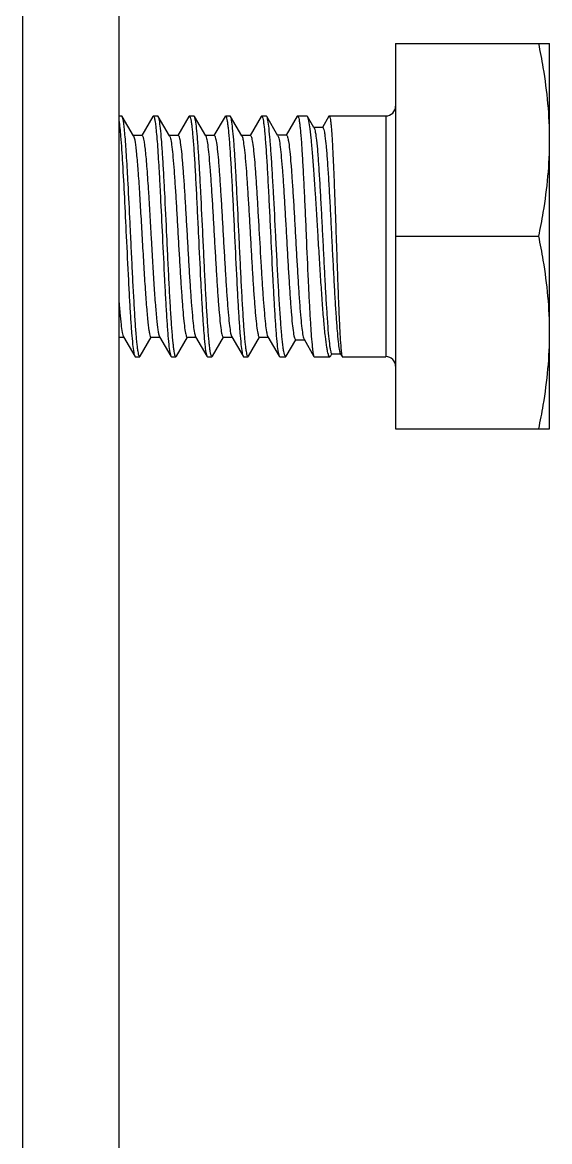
# Model space of a CAD drawing. Extents: x 12300 to 361047, y -1498650 to 1244242.
# Drawn here: x 277117.7 to 277191.2, y 112699.6 to 112855.4 of the extents above; entities that cross this region are included whole.
import ezdxf

# ---------------------------------------------------------------- set-up
doc = ezdxf.new("R2010")
doc.units = 0
doc.header["$LTSCALE"] = 1000
doc.header["$MEASUREMENT"] = 0
doc.layers.get('0').update_dxf_attribs({"color": 8, "linetype": 'CONTINUOUS'})
doc.layers.add('TEXT', color=3, linetype='CONTINUOUS')

# ---------------------------------------------------------------- blocks, each defined once
blk = doc.blocks.new('KZDJ')
at = {"layer": 'TEXT', "linetype": 'Continuous'}
for p, q in [((2432743.98, 265023.22), (2432743.98, 263627.49)), ((2432760.74, 265023.22), (2432760.74, 263627.49)), ((2432808.94, 264920.02), (2432808.94, 264852.96)), ((2432808.94, 264920.02), (2432835.76, 264920.02)), ((2432835.76, 264852.96), (2432835.76, 264920.02)), ((2432760.74, 264907.44), (2432761.27, 264907.44)), ((2432763.33, 264903.96), (2432761.35, 264907.37)), ((2432766.68, 264907.37), (2432764.75, 264904.05)), ((2432766.68, 264907.37), (2432766.77, 264907.44)), ((2432766.77, 264907.44), (2432767.55, 264907.44)), ((2432767.64, 264907.37), (2432767.55, 264907.44)), ((2432769.61, 264903.96), (2432767.64, 264907.37)), ((2432772.97, 264907.37), (2432771.04, 264904.05)), ((2432772.97, 264907.37), (2432773.05, 264907.44)), ((2432773.05, 264907.44), (2432773.84, 264907.44)), ((2432773.92, 264907.37), (2432773.84, 264907.44)), ((2432775.9, 264903.96), (2432773.92, 264907.37)), ((2432779.26, 264907.37), (2432777.32, 264904.05)), ((2432779.26, 264907.37), (2432779.34, 264907.44)), ((2432779.34, 264907.44), (2432780.13, 264907.44)), ((2432780.21, 264907.37), (2432780.13, 264907.44)), ((2432782.18, 264903.96), (2432780.21, 264907.37)), ((2432785.54, 264907.37), (2432783.61, 264904.05)), ((2432785.54, 264907.37), (2432785.63, 264907.44)), ((2432785.63, 264907.44), (2432786.43, 264907.44)), ((2432786.52, 264907.37), (2432786.43, 264907.44)), ((2432788.47, 264904), (2432786.52, 264907.37)), ((2432791.82, 264907.38), (2432789.9, 264904.08)), ((2432791.82, 264907.38), (2432791.89, 264907.44)), ((2432791.89, 264907.44), (2432793.49, 264907.44)), ((2432793.62, 264907.34), (2432793.49, 264907.44)), ((2432794.73, 264905.42), (2432793.62, 264907.34)), ((2432797.35, 264907.4), (2432796.22, 264905.44)), ((2432797.35, 264907.4), (2432797.4, 264907.44)), ((2432797.4, 264907.44), (2432807.26, 264907.44)), ((2432807.26, 264907.44), (2432807.26, 264865.53)), ((2432794.77, 264905.35), (2432794.73, 264905.42)), ((2432796.25, 264905.42), (2432794.73, 264905.42)), ((2432796.22, 264905.44), (2432796.21, 264905.42)), ((2432764.8, 264904.05), (2432763.28, 264904.05)), ((2432771.08, 264904.05), (2432769.56, 264904.05)), ((2432777.37, 264904.05), (2432775.85, 264904.05)), ((2432783.66, 264904.05), (2432782.14, 264904.05)), ((2432782.18, 264903.96), (2432782.21, 264903.92)), ((2432789.95, 264904.08), (2432788.43, 264904.08)), ((2432808.94, 264886.49), (2432833.87, 264886.49)), ((2432786.66, 264869.11), (2432786.7, 264869.01)), ((2432760.74, 264868.93), (2432761.61, 264868.93)), ((2432761.56, 264869.01), (2432763.54, 264865.6)), ((2432764.49, 264865.6), (2432766.42, 264868.93)), ((2432766.37, 264868.93), (2432767.89, 264868.93)), ((2432767.84, 264869.01), (2432769.83, 264865.6)), ((2432770.78, 264865.6), (2432772.71, 264868.93)), ((2432772.66, 264868.93), (2432774.18, 264868.93)), ((2432774.13, 264869.01), (2432776.11, 264865.6)), ((2432777.07, 264865.6), (2432778.99, 264868.93)), ((2432778.94, 264868.93), (2432780.47, 264868.93)), ((2432780.42, 264869.01), (2432782.4, 264865.6)), ((2432783.35, 264865.6), (2432785.28, 264868.93)), ((2432785.23, 264868.93), (2432786.75, 264868.93)), ((2432786.7, 264869.01), (2432788.69, 264865.6)), ((2432789.92, 264865.62), (2432791.58, 264868.48)), ((2432791.53, 264868.48), (2432793.05, 264868.48)), ((2432793, 264868.56), (2432794.73, 264865.59)), ((2432763.54, 264865.6), (2432763.62, 264865.53)), ((2432763.62, 264865.53), (2432764.41, 264865.53)), ((2432764.49, 264865.6), (2432764.41, 264865.53)), ((2432769.83, 264865.6), (2432769.91, 264865.53)), ((2432769.91, 264865.53), (2432770.7, 264865.53)), ((2432770.78, 264865.6), (2432770.7, 264865.53)), ((2432776.11, 264865.6), (2432776.2, 264865.53)), ((2432776.2, 264865.53), (2432776.98, 264865.53)), ((2432777.07, 264865.6), (2432776.98, 264865.53)), ((2432782.4, 264865.6), (2432782.48, 264865.53)), ((2432782.48, 264865.53), (2432783.27, 264865.53)), ((2432783.35, 264865.6), (2432783.27, 264865.53)), ((2432788.69, 264865.6), (2432788.77, 264865.53)), ((2432788.77, 264865.53), (2432789.82, 264865.53)), ((2432789.92, 264865.62), (2432789.82, 264865.53)), ((2432794.73, 264865.59), (2432794.79, 264865.53)), ((2432794.79, 264865.53), (2432797.51, 264865.53)), ((2432797.65, 264865.66), (2432797.5, 264865.53)), ((2432797.65, 264865.66), (2432797.86, 264866.02)), ((2432797.83, 264866.04), (2432799.36, 264866.04)), ((2432799.32, 264866.11), (2432799.64, 264865.56)), ((2432799.64, 264865.56), (2432799.67, 264865.53)), ((2432799.67, 264865.53), (2432807.26, 264865.53)), ((2432808.94, 264852.96), (2432835.76, 264852.96))]:
    blk.add_line(p, q, dxfattribs=at)
for centre, major_axis, start_param, end_param in [((2432807.26, 264909.12), (-1.19, 1.19), 2.356194, 3.926991), ((2432807.26, 264863.86), (1.19, 1.19), 5.497787, 7.068583)]:
    blk.add_ellipse(centre, major_axis=major_axis, ratio=1, start_param=start_param, end_param=end_param, dxfattribs=at)
for points, knots in [([(2432835.76, 264903.25), (2432835.76, 264907.47), (2432835.22, 264913.11), (2432834.16, 264918.63), (2432833.87, 264920.02)], [0, 0, 0, 0, 0.749211, 1, 1, 1, 1]), ([(2432760.74, 264906.72), (2432760.91, 264905.79), (2432761.13, 264903.29), (2432761.44, 264898.79), (2432761.74, 264892.98), (2432761.94, 264888.73), (2432762.05, 264886.49)], [0, 0, 0, 0, 0.140047, 0.370694, 0.667791, 1, 1, 1, 1]), ([(2432761.35, 264907.37), (2432761.34, 264907.38), (2432761.32, 264907.41), (2432761.29, 264907.44), (2432761.27, 264907.44)], [0, 0, 0, 0, 0.33644, 1, 1, 1, 1]), ([(2432762.38, 264895.69), (2432762.3, 264897.19), (2432762.18, 264899.34), (2432762, 264902.04), (2432761.88, 264903.69), (2432761.75, 264905.07), (2432761.63, 264906.13), (2432761.51, 264906.86), (2432761.42, 264907.25), (2432761.35, 264907.37)], [0, 0, 0, 0, 0.384278, 0.548795, 0.691198, 0.809122, 0.900672, 0.964483, 1, 1, 1, 1]), ([(2432766.77, 264907.44), (2432766.79, 264907.44), (2432766.86, 264907.37), (2432766.96, 264907.1), (2432767.08, 264906.5), (2432767.2, 264905.51), (2432767.34, 264904.15), (2432767.48, 264902.44), (2432767.61, 264900.43), (2432767.75, 264898.14), (2432767.84, 264896.53), (2432767.88, 264895.69)], [0, 0, 0, 0, 0.007293, 0.021459, 0.073997, 0.159035, 0.275243, 0.420481, 0.591942, 0.786408, 1, 1, 1, 1]), ([(2432769.13, 264886.49), (2432769, 264889.03), (2432768.83, 264892.73), (2432768.58, 264897.46), (2432768.4, 264900.52), (2432768.22, 264903.1), (2432768.04, 264905.1), (2432767.89, 264906.38), (2432767.75, 264907.06), (2432767.68, 264907.29), (2432767.64, 264907.37)], [0, 0, 0, 0, 0.363934, 0.530187, 0.678191, 0.802879, 0.899992, 0.966292, 0.987243, 1, 1, 1, 1]), ([(2432773.05, 264907.44), (2432773.1, 264907.44), (2432773.19, 264907.27), (2432773.26, 264906.99), (2432773.36, 264906.47), (2432773.46, 264905.79), (2432773.55, 264904.91), (2432773.69, 264903.4), (2432773.86, 264901.12), (2432774.05, 264897.98), (2432774.24, 264894.4), (2432774.43, 264890.52), (2432774.56, 264887.85), (2432774.62, 264886.49)], [0, 0, 0, 0, 0.006687, 0.021748, 0.045922, 0.079138, 0.121135, 0.17154, 0.295605, 0.446631, 0.618866, 0.805704, 1, 1, 1, 1]), ([(2432775.41, 264886.49), (2432775.29, 264889.03), (2432775.11, 264892.73), (2432774.86, 264897.46), (2432774.68, 264900.52), (2432774.5, 264903.1), (2432774.32, 264905.1), (2432774.18, 264906.38), (2432774.03, 264907.06), (2432773.97, 264907.29), (2432773.92, 264907.37)], [0, 0, 0, 0, 0.363936, 0.530191, 0.678194, 0.802878, 0.899991, 0.966291, 0.987243, 1, 1, 1, 1]), ([(2432779.34, 264907.44), (2432779.39, 264907.44), (2432779.48, 264907.27), (2432779.55, 264906.99), (2432779.65, 264906.47), (2432779.74, 264905.79), (2432779.84, 264904.91), (2432779.98, 264903.4), (2432780.14, 264901.12), (2432780.33, 264897.98), (2432780.53, 264894.4), (2432780.72, 264890.52), (2432780.85, 264887.85), (2432780.91, 264886.49)], [0, 0, 0, 0, 0.006686, 0.021748, 0.045922, 0.079137, 0.121134, 0.171539, 0.2956, 0.446625, 0.618862, 0.805702, 1, 1, 1, 1]), ([(2432781.7, 264886.49), (2432781.58, 264889.03), (2432781.4, 264892.73), (2432781.15, 264897.46), (2432780.97, 264900.52), (2432780.79, 264903.1), (2432780.61, 264905.1), (2432780.46, 264906.38), (2432780.32, 264907.06), (2432780.25, 264907.29), (2432780.21, 264907.37)], [0, 0, 0, 0, 0.363938, 0.530193, 0.678196, 0.802878, 0.89999, 0.96629, 0.987243, 1, 1, 1, 1]), ([(2432785.63, 264907.44), (2432785.67, 264907.44), (2432785.76, 264907.27), (2432785.84, 264906.99), (2432785.94, 264906.47), (2432786.03, 264905.79), (2432786.13, 264904.91), (2432786.26, 264903.4), (2432786.43, 264901.12), (2432786.62, 264897.98), (2432786.81, 264894.4), (2432787, 264890.52), (2432787.13, 264887.85), (2432787.2, 264886.49)], [0, 0, 0, 0, 0.006686, 0.021748, 0.045923, 0.079138, 0.121135, 0.171539, 0.295599, 0.446623, 0.618861, 0.805701, 1, 1, 1, 1]), ([(2432788.09, 264886.49), (2432787.96, 264889.02), (2432787.77, 264892.71), (2432787.5, 264897.44), (2432787.31, 264900.5), (2432787.13, 264903.07), (2432786.94, 264905.08), (2432786.78, 264906.37), (2432786.64, 264907.06), (2432786.57, 264907.29), (2432786.52, 264907.37)], [0, 0, 0, 0, 0.36329, 0.529314, 0.6772, 0.8019, 0.899174, 0.965796, 0.986969, 1, 1, 1, 1]), ([(2432791.89, 264907.44), (2432791.94, 264907.44), (2432792.03, 264907.27), (2432792.1, 264906.99), (2432792.19, 264906.47), (2432792.28, 264905.79), (2432792.37, 264904.91), (2432792.51, 264903.4), (2432792.66, 264901.12), (2432792.84, 264897.98), (2432793.02, 264894.4), (2432793.2, 264890.52), (2432793.32, 264887.85), (2432793.38, 264886.49)], [0, 0, 0, 0, 0.006577, 0.021598, 0.045743, 0.078947, 0.120936, 0.171341, 0.295421, 0.446481, 0.618759, 0.805647, 1, 1, 1, 1]), ([(2432795.45, 264886.49), (2432795.3, 264889), (2432795.08, 264892.66), (2432794.77, 264897.34), (2432794.54, 264900.38), (2432794.32, 264902.96), (2432794.1, 264904.98), (2432793.92, 264906.29), (2432793.75, 264907), (2432793.67, 264907.25), (2432793.62, 264907.34)], [0, 0, 0, 0, 0.359931, 0.524763, 0.672002, 0.796741, 0.894844, 0.963163, 0.985535, 1, 1, 1, 1]), ([(2432797.4, 264907.44), (2432797.44, 264907.44), (2432797.51, 264907.26), (2432797.57, 264906.99), (2432797.64, 264906.47), (2432797.71, 264905.79), (2432797.79, 264904.91), (2432797.89, 264903.4), (2432798.02, 264901.12), (2432798.16, 264897.98), (2432798.3, 264894.4), (2432798.44, 264890.52), (2432798.54, 264887.85), (2432798.58, 264886.49)], [0, 0, 0, 0, 0.006021, 0.020821, 0.044863, 0.078011, 0.119986, 0.170402, 0.294571, 0.445788, 0.618273, 0.805395, 1, 1, 1, 1]), ([(2432794.77, 264905.35), (2432794.82, 264905.27), (2432794.89, 264905.03), (2432795.04, 264904.32), (2432795.2, 264903.01), (2432795.39, 264900.97), (2432795.57, 264898.37), (2432795.76, 264895.31), (2432795.95, 264891.9), (2432796.14, 264888.28), (2432796.33, 264884.57), (2432796.52, 264880.91), (2432796.7, 264877.43), (2432796.89, 264874.27), (2432797.07, 264871.51), (2432797.25, 264869.28), (2432797.41, 264867.76), (2432797.54, 264866.87), (2432797.63, 264866.43), (2432797.7, 264866.18), (2432797.79, 264866.04), (2432797.83, 264866.04)], [0, 0, 0, 0, 0.007107, 0.018639, 0.0548, 0.107312, 0.174177, 0.252841, 0.34033, 0.433375, 0.528546, 0.622381, 0.711512, 0.792794, 0.863403, 0.920942, 0.963521, 0.978774, 0.989867, 0.996808, 1, 1, 1, 1]), ([(2432796.25, 264905.42), (2432796.3, 264905.42), (2432796.39, 264905.27), (2432796.47, 264905.01), (2432796.57, 264904.54), (2432796.7, 264903.59), (2432796.87, 264901.98), (2432797.06, 264899.63), (2432797.25, 264896.77), (2432797.44, 264893.5), (2432797.63, 264889.96), (2432797.81, 264886.27), (2432798, 264882.58), (2432798.19, 264879), (2432798.37, 264875.68), (2432798.56, 264872.72), (2432798.74, 264870.24), (2432798.92, 264868.31), (2432799.07, 264867.07), (2432799.21, 264866.41), (2432799.27, 264866.19), (2432799.32, 264866.11)], [0, 0, 0, 0, 0.00344, 0.010899, 0.022787, 0.039077, 0.08427, 0.144807, 0.218371, 0.302169, 0.393053, 0.48765, 0.582499, 0.674175, 0.759417, 0.835242, 0.899047, 0.9487, 0.982621, 0.993382, 1, 1, 1, 1]), ([(2432763.33, 264903.96), (2432763.39, 264903.85), (2432763.48, 264903.51), (2432763.6, 264902.88), (2432763.72, 264901.98), (2432763.9, 264900.3), (2432764.11, 264897.68), (2432764.26, 264895.44), (2432764.34, 264894.2)], [0, 0, 0, 0, 0.038835, 0.104857, 0.1976, 0.315752, 0.620526, 1, 1, 1, 1]), ([(2432764.8, 264904.05), (2432764.87, 264904.05), (2432764.99, 264903.75), (2432765.1, 264903.29), (2432765.24, 264902.42), (2432765.37, 264901.29), (2432765.51, 264899.86), (2432765.7, 264897.47), (2432765.83, 264895.55), (2432765.92, 264894.2)], [0, 0, 0, 0, 0.022134, 0.075093, 0.160257, 0.276417, 0.421479, 0.592671, 1, 1, 1, 1]), ([(2432769.61, 264903.96), (2432769.66, 264903.89), (2432769.73, 264903.67), (2432769.87, 264903.05), (2432770.02, 264901.89), (2432770.21, 264900.1), (2432770.39, 264897.82), (2432770.57, 264895.13), (2432770.76, 264892.13), (2432770.95, 264888.93), (2432771.13, 264885.63), (2432771.32, 264882.37), (2432771.51, 264879.26), (2432771.69, 264876.41), (2432771.88, 264873.92), (2432772.06, 264871.88), (2432772.22, 264870.5), (2432772.35, 264869.69), (2432772.45, 264869.28), (2432772.52, 264869.05), (2432772.62, 264868.93), (2432772.66, 264868.93)], [0, 0, 0, 0, 0.007395, 0.019019, 0.054844, 0.106491, 0.172173, 0.249556, 0.335869, 0.428015, 0.522682, 0.616468, 0.706, 0.788063, 0.859716, 0.918399, 0.962047, 0.977755, 0.989231, 0.996485, 1, 1, 1, 1]), ([(2432771.08, 264904.05), (2432771.13, 264904.05), (2432771.22, 264903.92), (2432771.29, 264903.69), (2432771.39, 264903.29), (2432771.52, 264902.47), (2432771.68, 264901.09), (2432771.86, 264899.05), (2432772.05, 264896.56), (2432772.24, 264893.71), (2432772.42, 264890.6), (2432772.61, 264887.34), (2432772.8, 264884.04), (2432772.98, 264880.84), (2432773.17, 264877.84), (2432773.35, 264875.15), (2432773.54, 264872.87), (2432773.72, 264871.08), (2432773.87, 264869.93), (2432774.02, 264869.3), (2432774.09, 264869.09), (2432774.13, 264869.01)], [0, 0, 0, 0, 0.003516, 0.010771, 0.022251, 0.037961, 0.081618, 0.140314, 0.21198, 0.294058, 0.383605, 0.477402, 0.572078, 0.664229, 0.750542, 0.827917, 0.893586, 0.945213, 0.981012, 0.992619, 1, 1, 1, 1]), ([(2432775.9, 264903.96), (2432775.94, 264903.89), (2432776.01, 264903.67), (2432776.15, 264903.05), (2432776.31, 264901.89), (2432776.49, 264900.1), (2432776.67, 264897.82), (2432776.86, 264895.13), (2432777.05, 264892.13), (2432777.23, 264888.93), (2432777.42, 264885.63), (2432777.61, 264882.37), (2432777.79, 264879.26), (2432777.98, 264876.41), (2432778.16, 264873.92), (2432778.35, 264871.88), (2432778.51, 264870.5), (2432778.64, 264869.69), (2432778.74, 264869.28), (2432778.81, 264869.05), (2432778.9, 264868.93), (2432778.94, 264868.93)], [0, 0, 0, 0, 0.007397, 0.019019, 0.054844, 0.106491, 0.172173, 0.249556, 0.335869, 0.428015, 0.522683, 0.616468, 0.706, 0.788064, 0.859716, 0.918399, 0.962047, 0.977754, 0.989232, 0.996484, 1, 1, 1, 1]), ([(2432777.37, 264904.05), (2432777.41, 264904.05), (2432777.5, 264903.92), (2432777.58, 264903.69), (2432777.67, 264903.29), (2432777.81, 264902.47), (2432777.97, 264901.09), (2432778.15, 264899.05), (2432778.34, 264896.56), (2432778.52, 264893.71), (2432778.71, 264890.6), (2432778.9, 264887.34), (2432779.08, 264884.04), (2432779.27, 264880.84), (2432779.45, 264877.84), (2432779.64, 264875.15), (2432779.82, 264872.87), (2432780.01, 264871.08), (2432780.16, 264869.93), (2432780.3, 264869.3), (2432780.37, 264869.09), (2432780.42, 264869.01)], [0, 0, 0, 0, 0.003515, 0.010771, 0.022249, 0.037962, 0.081619, 0.140314, 0.21198, 0.294058, 0.383605, 0.477402, 0.572078, 0.664229, 0.750541, 0.827917, 0.893586, 0.945213, 0.981012, 0.992621, 1, 1, 1, 1]), ([(2432782.21, 264903.92), (2432782.31, 264903.71), (2432782.43, 264903.03), (2432782.62, 264901.75), (2432782.79, 264899.92), (2432782.98, 264897.62), (2432783.16, 264894.92), (2432783.35, 264891.92), (2432783.53, 264888.73), (2432783.72, 264885.46), (2432783.9, 264882.22), (2432784.09, 264879.14), (2432784.27, 264876.32), (2432784.46, 264873.86), (2432784.64, 264871.85), (2432784.8, 264870.48), (2432784.93, 264869.68), (2432785.03, 264869.28), (2432785.1, 264869.05), (2432785.19, 264868.93), (2432785.23, 264868.93)], [0, 0, 0, 0, 0.020603, 0.057806, 0.110504, 0.176892, 0.254638, 0.340995, 0.432905, 0.527106, 0.620258, 0.709056, 0.790352, 0.861271, 0.919315, 0.962468, 0.977994, 0.989339, 0.996513, 1, 1, 1, 1]), ([(2432783.66, 264904.05), (2432783.7, 264904.05), (2432783.79, 264903.93), (2432783.86, 264903.7), (2432783.96, 264903.31), (2432784.09, 264902.52), (2432784.25, 264901.17), (2432784.43, 264899.19), (2432784.61, 264896.77), (2432784.79, 264893.98), (2432784.97, 264890.94), (2432785.22, 264886.66), (2432785.46, 264882.4), (2432785.71, 264878.32), (2432785.89, 264875.61), (2432786.08, 264873.28), (2432786.25, 264871.41), (2432786.43, 264870.07), (2432786.56, 264869.35), (2432786.66, 264869.11)], [0, 0, 0, 0, 0.003451, 0.010528, 0.02171, 0.037015, 0.079558, 0.136815, 0.206829, 0.287179, 0.375068, 0.467432, 0.652658, 0.739058, 0.81724, 0.884486, 0.938474, 0.977372, 1, 1, 1, 1]), ([(2432788.47, 264904), (2432788.52, 264903.92), (2432788.59, 264903.7), (2432788.73, 264903.06), (2432788.89, 264901.88), (2432789.07, 264900.05), (2432789.26, 264897.73), (2432789.45, 264894.99), (2432789.63, 264891.93), (2432789.82, 264888.68), (2432790.01, 264885.34), (2432790.2, 264882.03), (2432790.38, 264878.88), (2432790.57, 264876), (2432790.75, 264873.49), (2432790.93, 264871.45), (2432791.1, 264870.06), (2432791.23, 264869.24), (2432791.32, 264868.83), (2432791.4, 264868.6), (2432791.49, 264868.48), (2432791.53, 264868.48)], [0, 0, 0, 0, 0.007409, 0.01909, 0.055149, 0.107148, 0.173245, 0.251046, 0.337725, 0.430132, 0.524922, 0.618672, 0.708016, 0.789761, 0.861007, 0.919255, 0.962504, 0.978047, 0.989392, 0.996551, 1, 1, 1, 1]), ([(2432789.95, 264904.08), (2432789.99, 264904.08), (2432790.08, 264903.95), (2432790.16, 264903.71), (2432790.25, 264903.3), (2432790.39, 264902.47), (2432790.55, 264901.05), (2432790.74, 264898.97), (2432790.92, 264896.43), (2432791.11, 264893.53), (2432791.3, 264890.36), (2432791.49, 264887.05), (2432791.67, 264883.71), (2432791.86, 264880.46), (2432792.05, 264877.43), (2432792.23, 264874.72), (2432792.41, 264872.43), (2432792.6, 264870.63), (2432792.75, 264869.47), (2432792.89, 264868.85), (2432792.96, 264868.63), (2432793, 264868.56)], [0, 0, 0, 0, 0.003529, 0.010847, 0.022435, 0.038293, 0.08234, 0.141503, 0.213655, 0.296174, 0.386062, 0.480058, 0.574763, 0.666765, 0.752768, 0.829708, 0.894868, 0.945981, 0.981331, 0.99276, 1, 1, 1, 1]), ([(2432833.87, 264886.49), (2432834.16, 264887.87), (2432835.22, 264893.4), (2432835.76, 264899.03), (2432835.76, 264903.25)], [0, 0, 0, 0, 0.250789, 1, 1, 1, 1]), ([(2432762.84, 264886.49), (2432762.8, 264887.28), (2432762.65, 264890.35), (2432762.5, 264893.41), (2432762.38, 264895.69)], [0, 0, 0, 0, 0.258222, 1, 1, 1, 1]), ([(2432767.88, 264895.69), (2432767.92, 264894.96), (2432768.08, 264891.89), (2432768.23, 264888.82), (2432768.34, 264886.49)], [0, 0, 0, 0, 0.238495, 1, 1, 1, 1]), ([(2432764.34, 264894.2), (2432764.43, 264892.8), (2432764.6, 264889.93), (2432764.85, 264885.6), (2432765.09, 264881.33), (2432765.34, 264877.38), (2432765.55, 264874.42), (2432765.73, 264872.4), (2432765.85, 264871.21), (2432765.97, 264870.27), (2432766.1, 264869.55), (2432766.19, 264869.17), (2432766.31, 264868.93), (2432766.37, 264868.93)], [0, 0, 0, 0, 0.165501, 0.339784, 0.511803, 0.670616, 0.80615, 0.862438, 0.909852, 0.947659, 0.975319, 0.992557, 1, 1, 1, 1]), ([(2432765.92, 264894.2), (2432766.09, 264891.47), (2432766.32, 264887.35), (2432766.63, 264881.92), (2432766.86, 264878.09), (2432767.1, 264874.75), (2432767.3, 264872.35), (2432767.47, 264870.82), (2432767.58, 264870), (2432767.7, 264869.42), (2432767.78, 264869.11), (2432767.84, 264869.01)], [0, 0, 0, 0, 0.324453, 0.489839, 0.64461, 0.779868, 0.887864, 0.929656, 0.962499, 0.985988, 1, 1, 1, 1]), ([(2432762.05, 264886.49), (2432762.17, 264883.95), (2432762.35, 264880.25), (2432762.6, 264875.51), (2432762.78, 264872.45), (2432762.96, 264869.88), (2432763.14, 264867.87), (2432763.29, 264866.59), (2432763.43, 264865.91), (2432763.5, 264865.68), (2432763.54, 264865.6)], [0, 0, 0, 0, 0.363997, 0.530272, 0.678287, 0.802974, 0.90007, 0.966338, 0.987267, 1, 1, 1, 1]), ([(2432764.41, 264865.53), (2432764.36, 264865.53), (2432764.27, 264865.7), (2432764.2, 264865.99), (2432764.1, 264866.5), (2432764.01, 264867.19), (2432763.91, 264868.07), (2432763.77, 264869.58), (2432763.61, 264871.86), (2432763.42, 264874.99), (2432763.22, 264878.57), (2432763.03, 264882.45), (2432762.9, 264885.12), (2432762.84, 264886.49)], [0, 0, 0, 0, 0.006687, 0.021749, 0.045924, 0.07914, 0.121138, 0.171544, 0.295611, 0.44664, 0.618872, 0.805705, 1, 1, 1, 1]), ([(2432768.34, 264886.49), (2432768.46, 264883.95), (2432768.64, 264880.25), (2432768.89, 264875.51), (2432769.07, 264872.45), (2432769.25, 264869.88), (2432769.42, 264867.87), (2432769.57, 264866.59), (2432769.71, 264865.91), (2432769.78, 264865.68), (2432769.83, 264865.6)], [0, 0, 0, 0, 0.363992, 0.530264, 0.678281, 0.802969, 0.900068, 0.966337, 0.987267, 1, 1, 1, 1]), ([(2432770.7, 264865.53), (2432770.65, 264865.53), (2432770.56, 264865.7), (2432770.48, 264865.99), (2432770.38, 264866.5), (2432770.29, 264867.19), (2432770.2, 264868.07), (2432770.06, 264869.58), (2432769.89, 264871.86), (2432769.7, 264874.99), (2432769.51, 264878.57), (2432769.32, 264882.45), (2432769.19, 264885.12), (2432769.13, 264886.49)], [0, 0, 0, 0, 0.006687, 0.02175, 0.045925, 0.079141, 0.121139, 0.171544, 0.29561, 0.446639, 0.618874, 0.805705, 1, 1, 1, 1]), ([(2432774.62, 264886.49), (2432774.75, 264883.95), (2432774.92, 264880.25), (2432775.17, 264875.51), (2432775.35, 264872.45), (2432775.53, 264869.88), (2432775.71, 264867.87), (2432775.86, 264866.59), (2432776, 264865.91), (2432776.07, 264865.68), (2432776.11, 264865.6)], [0, 0, 0, 0, 0.36399, 0.530265, 0.678283, 0.80297, 0.900067, 0.966336, 0.987267, 1, 1, 1, 1]), ([(2432776.98, 264865.53), (2432776.94, 264865.53), (2432776.84, 264865.7), (2432776.77, 264865.99), (2432776.67, 264866.5), (2432776.58, 264867.19), (2432776.48, 264868.07), (2432776.35, 264869.58), (2432776.18, 264871.86), (2432775.99, 264874.99), (2432775.8, 264878.57), (2432775.6, 264882.45), (2432775.48, 264885.12), (2432775.41, 264886.49)], [0, 0, 0, 0, 0.006687, 0.02175, 0.045926, 0.079142, 0.121139, 0.171543, 0.295606, 0.446635, 0.618871, 0.805705, 1, 1, 1, 1]), ([(2432780.91, 264886.49), (2432781.03, 264883.95), (2432781.21, 264880.25), (2432781.46, 264875.51), (2432781.64, 264872.45), (2432781.82, 264869.88), (2432782, 264867.87), (2432782.15, 264866.59), (2432782.29, 264865.91), (2432782.36, 264865.68), (2432782.4, 264865.6)], [0, 0, 0, 0, 0.363992, 0.53027, 0.678287, 0.802972, 0.900066, 0.966335, 0.987267, 1, 1, 1, 1]), ([(2432783.27, 264865.53), (2432783.22, 264865.53), (2432783.13, 264865.7), (2432783.06, 264865.99), (2432782.96, 264866.5), (2432782.87, 264867.19), (2432782.77, 264868.07), (2432782.63, 264869.58), (2432782.47, 264871.86), (2432782.27, 264874.99), (2432782.08, 264878.57), (2432781.89, 264882.45), (2432781.76, 264885.12), (2432781.7, 264886.49)], [0, 0, 0, 0, 0.006687, 0.021749, 0.045924, 0.07914, 0.121137, 0.17154, 0.295601, 0.446627, 0.618864, 0.805703, 1, 1, 1, 1]), ([(2432787.2, 264886.49), (2432787.32, 264883.95), (2432787.49, 264880.25), (2432787.75, 264875.51), (2432787.93, 264872.45), (2432788.11, 264869.88), (2432788.28, 264867.87), (2432788.43, 264866.59), (2432788.57, 264865.91), (2432788.64, 264865.68), (2432788.69, 264865.6)], [0, 0, 0, 0, 0.363998, 0.530276, 0.678291, 0.802973, 0.900067, 0.966336, 0.987267, 1, 1, 1, 1]), ([(2432789.82, 264865.53), (2432789.77, 264865.53), (2432789.66, 264865.69), (2432789.58, 264865.99), (2432789.47, 264866.5), (2432789.31, 264867.53), (2432789.13, 264869.29), (2432788.92, 264871.86), (2432788.71, 264874.99), (2432788.51, 264878.57), (2432788.3, 264882.45), (2432788.16, 264885.12), (2432788.09, 264886.49)], [0, 0, 0, 0, 0.007081, 0.022303, 0.046557, 0.07981, 0.172207, 0.296205, 0.44712, 0.619207, 0.805877, 1, 1, 1, 1]), ([(2432793.38, 264886.49), (2432793.49, 264883.93), (2432793.65, 264880.21), (2432793.88, 264875.45), (2432794.05, 264872.38), (2432794.21, 264869.8), (2432794.35, 264868.01), (2432794.47, 264866.88), (2432794.55, 264866.29), (2432794.63, 264865.88), (2432794.69, 264865.66), (2432794.73, 264865.59)], [0, 0, 0, 0, 0.366142, 0.533181, 0.681612, 0.806274, 0.90284, 0.939518, 0.968031, 0.988196, 1, 1, 1, 1]), ([(2432797.5, 264865.53), (2432797.45, 264865.53), (2432797.32, 264865.68), (2432797.22, 264865.99), (2432797.09, 264866.5), (2432796.91, 264867.53), (2432796.69, 264869.28), (2432796.44, 264871.86), (2432796.19, 264874.99), (2432795.95, 264878.57), (2432795.7, 264882.45), (2432795.54, 264885.12), (2432795.45, 264886.49)], [0, 0, 0, 0, 0.007835, 0.023392, 0.047821, 0.08116, 0.173569, 0.297436, 0.448123, 0.619913, 0.806242, 1, 1, 1, 1]), ([(2432798.58, 264886.49), (2432798.63, 264885.17), (2432798.72, 264882.59), (2432798.85, 264878.82), (2432798.98, 264875.34), (2432799.11, 264872.25), (2432799.24, 264869.67), (2432799.35, 264867.89), (2432799.44, 264866.78), (2432799.5, 264866.21), (2432799.56, 264865.83), (2432799.6, 264865.62), (2432799.64, 264865.56)], [0, 0, 0, 0, 0.188442, 0.370144, 0.538605, 0.687798, 0.812406, 0.907981, 0.943781, 0.971161, 0.989909, 1, 1, 1, 1]), ([(2432835.76, 264869.72), (2432835.76, 264873.94), (2432835.22, 264879.58), (2432834.16, 264885.11), (2432833.87, 264886.49)], [0, 0, 0, 0, 0.749211, 1, 1, 1, 1]), ([(2432760.74, 264875.74), (2432760.8, 264874.88), (2432760.92, 264873.33), (2432761.12, 264871.33), (2432761.28, 264870.03), (2432761.43, 264869.33), (2432761.51, 264869.09), (2432761.56, 264869.01)], [0, 0, 0, 0, 0.381828, 0.682922, 0.89127, 0.958208, 1, 1, 1, 1]), ([(2432833.87, 264852.96), (2432834.16, 264854.34), (2432835.22, 264859.87), (2432835.76, 264865.51), (2432835.76, 264869.72)], [0, 0, 0, 0, 0.250789, 1, 1, 1, 1])]:
    blk.add_open_spline(points, degree=3, knots=knots, dxfattribs=at)

msp = doc.modelspace()

# ---------------------------------------------------------------- block references
at = {"color": 3, "xscale": 0.8000000000465661, "yscale": 0.8000000000465661, "zscale": 0.8000000000465661}
msp.add_blockref('KZDJ', (-1669077.44, -99083.53), dxfattribs=at)

doc.saveas('drawing.dxf')
